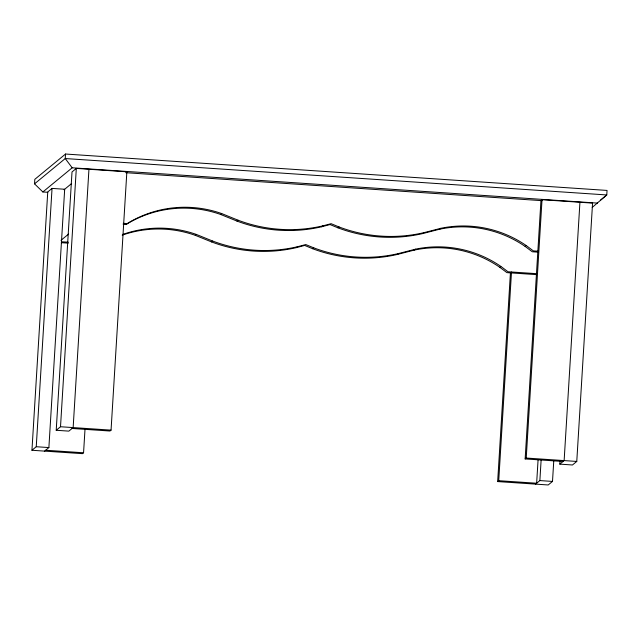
<?xml version="1.0" encoding="UTF-8"?>
<svg xmlns="http://www.w3.org/2000/svg" width="639" height="639" viewBox="0 0 639 639"><rect width="100%" height="100%" fill="white"/><g stroke="black" fill="none" stroke-linecap="round" stroke-linejoin="round"><path stroke-width="0.96" d="M47.829 192.291L42.853 191.956L34.538 183.848L34.81 179.335L65.529 154.031L607.05 190.43L606.77 194.951L592.201 207.435M85.027 428.937L83.565 452.779L82.495 453.666L31.95 450.263L47.749 191.94L52.047 188.401L64.683 189.248L48.883 447.572L44.586 451.118M31.95 450.263L36.247 446.725L52.047 188.401M65.529 154.031L65.25 158.544L72.183 167.793L597.465 203.098M88.949 169.263L73.15 427.587L68.852 431.125L56.216 430.279L72.015 171.955L76.313 168.408L126.857 171.811L111.058 430.135L109.98 431.021L72.071 428.473M56.216 430.279L60.513 426.74L76.313 168.408M553.781 460.559L552.503 481.431L548.206 484.969L497.661 481.574L510.425 272.925M497.661 481.574L498.732 480.688L511.496 272.038M563.055 461.478L525.146 458.93L540.945 200.598L542.024 199.719L592.569 203.114L576.769 461.438L572.464 464.984L559.828 464.13L560.012 461.15M525.146 458.93L526.224 458.043L542.024 199.719M538.102 459.393L536.64 483.236L498.732 480.688M535.57 484.122L539.867 480.576L541.145 459.713M579.932 202.267L564.133 460.591L559.828 464.13M34.538 183.848L65.25 158.544L606.77 194.951L600.628 200.007M42.853 191.956L72.183 167.793M64.052 189.767L71.632 183.521M60.961 240.352L68.541 234.106M123.167 224.265L126.123 224.465L127.201 223.578A110.859 110.196 50.5 0 1 221.701 213.57L238.004 220.175A146.834 145.948 50.5 0 0 322.783 225.871L331.098 223.682L339.085 226.965A146.834 145.948 50.5 0 0 423.865 232.668L440.838 228.299A110.859 110.196 50.5 0 1 526.169 245.512L533.341 250.879L538.278 251.207M122.217 235.144A110.859 110.196 50.5 0 1 195.286 235.328L196.365 234.441L212.659 241.047A146.834 145.948 50.5 0 0 297.439 246.742L305.762 244.553L313.749 247.844A146.834 145.948 50.5 0 0 398.528 253.539L415.494 249.17A110.859 110.196 50.5 0 1 500.824 266.383L508.005 271.751L536.608 273.676M126.123 224.465A110.859 110.196 50.5 0 1 220.623 214.456L221.701 213.57M195.286 235.328L211.589 241.933L212.659 241.047M220.623 214.456L236.925 221.062L238.004 220.175M211.589 241.933A146.834 145.948 50.5 0 0 296.368 247.628L297.439 246.742M236.925 221.062A146.834 145.948 50.5 0 0 321.705 226.757L322.783 225.871M296.368 247.628L304.683 245.44L312.671 248.731L313.749 247.844M321.705 226.757L330.028 224.569L338.007 227.851L339.085 226.965M312.671 248.731A146.834 145.948 50.5 0 0 397.45 254.426L398.528 253.539M338.007 227.851A146.834 145.948 50.5 0 0 422.786 233.554L423.865 232.668M397.45 254.426L414.423 250.057L415.494 249.17M422.786 233.554L439.76 229.185L440.838 228.299M414.423 250.057A110.859 110.196 50.5 0 1 499.754 267.27L500.824 266.383M439.76 229.185A110.859 110.196 50.5 0 1 525.09 246.398L526.169 245.512M125.715 172.69L542.008 200.67M123.255 223.315L127.201 223.578M538.19 252.165L532.271 251.766L525.09 246.398M61.384 241.734L68.317 242.197M61.328 242.684L68.229 243.147M536.52 274.626L506.927 272.637L499.754 267.27M60.513 426.74L111.058 430.135M526.224 458.043L576.769 461.438M36.247 446.725L48.883 447.572M539.867 480.576L552.503 481.431M45.657 450.231L83.565 452.779M122.361 234.585A110.859 110.196 50.5 0 1 196.365 234.441"/></g></svg>
